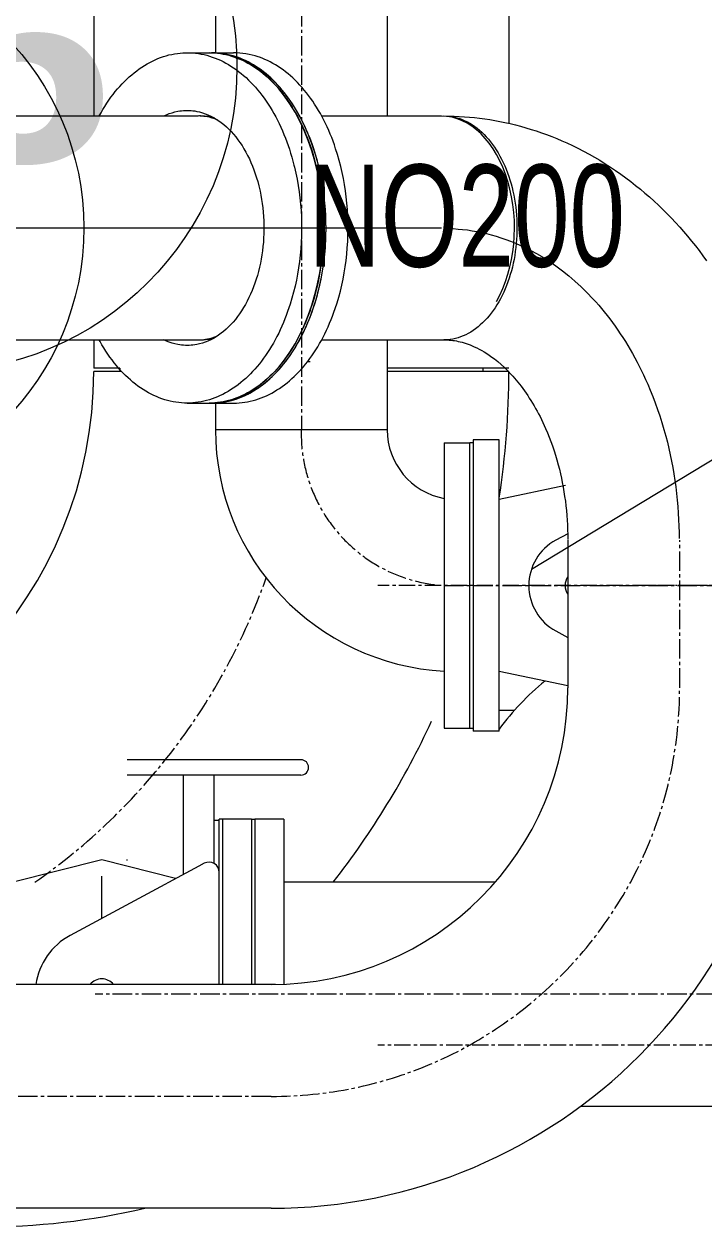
# Model space of a CAD drawing. Header units: millimetres. Extents: x 47631 to 558803, y 29659 to 315570.
# Drawn here: x 490565 to 491231, y 301772 to 302949 of the extents above; entities that cross this region are included whole.
import ezdxf

# ---------------------------------------------------------------- set-up
doc = ezdxf.new("R2010")
doc.units = ezdxf.units.MM
for name, pattern in [('GP kota 13.83_20.63_22.63_PBS_arhitektura$0$CENTER', [50.8, 31.75, -6.35, 6.35, -6.35]), ('GP kota 13.83_20.63_22.63_PBS_strojarstvo_rashladni_sustav$0$CENTER', [2, 1.25, -0.25, 0.25, -0.25]), ('GP kota 13.83_20.63_22.63_PBS_strojarstvo_rashladni_sustav$0$CENTER2', [28.575, 19.05, -3.175, 3.175, -3.175])]:
    doc.linetypes.add(name, pattern=pattern)
doc.styles.add('GP kota 13.83_20.63_22.63_PBS_arhitektura$0$NASLOV', font='arialbd.ttf', dxfattribs={"width": 1.2})
doc.styles.add('GP kota 13.83_20.63_22.63_PBS_strojarstvo_rashladni_sustav$0$SIMPLEXCE', font='arial.ttf', dxfattribs={"width": 0.9, "height": 100})

msp = doc.modelspace()

# ---------------------------------------------------------------- linework, layer by layer
at = {"color": 4, "linetype": 'GP kota 13.83_20.63_22.63_PBS_strojarstvo_rashladni_sustav$0$CENTER2', "lineweight": 9}
for p, q in [((490836.8, 304080.2), (490836.8, 302551.9)), ((490977.9, 302749), (490980.8, 302748.9)), ((490980.8, 302748.9), (490985.6, 302748.8)), ((490985.6, 302748.8), (490990.4, 302748.4)), ((490990.4, 302748.4), (490994.7, 302748)), ((490994.7, 302748), (490999.4, 302747.5)), ((490999.4, 302747.5), (491004, 302746.8)), ((491004, 302746.8), (491008.5, 302746)), ((491008.5, 302746), (491013.2, 302745.1)), ((491013.2, 302745.1), (491018, 302744)), ((491018, 302744), (491022.8, 302742.8)), ((491022.8, 302742.8), (491027.5, 302741.4)), ((491027.5, 302741.4), (491032.2, 302739.9)), ((491032.2, 302739.9), (491037.1, 302738.2)), ((491037.1, 302738.2), (491041.7, 302736.5)), ((491041.7, 302736.5), (491046.5, 302734.6)), ((491046.5, 302734.6), (491051.4, 302732.4)), ((491051.4, 302732.4), (491056.5, 302730)), ((491056.5, 302730), (491061.5, 302727.4)), ((491061.5, 302727.4), (491067, 302724.5)), ((491067, 302724.5), (491072.3, 302721.4)), ((491072.3, 302721.4), (491077.3, 302718.2)), ((491077.3, 302718.2), (491082.4, 302714.9)), ((491082.4, 302714.9), (491087.3, 302711.4)), ((491087.3, 302711.4), (491092.4, 302707.6)), ((491092.4, 302707.6), (491098.6, 302702.6)), ((491098.6, 302702.6), (491104.7, 302697.4)), ((491104.7, 302697.4), (491110.7, 302691.9)), ((491110.7, 302691.9), (491116.6, 302686.1)), ((491116.6, 302686.1), (491121.9, 302680.5)), ((491121.9, 302680.5), (491125.1, 302677.1)), ((491125.1, 302677.1), (491128, 302673.8)), ((491128, 302673.8), (491130.7, 302670.6)), ((491130.7, 302670.6), (491133.4, 302667.4)), ((491133.4, 302667.4), (491136.1, 302663.9)), ((491136.1, 302663.9), (491138.7, 302660.6)), ((491138.7, 302660.6), (491141.4, 302657)), ((491141.4, 302657), (491144.1, 302653.3)), ((491144.1, 302653.3), (491146.7, 302649.6)), ((491146.7, 302649.6), (491149.1, 302645.9)), ((491149.1, 302645.9), (491151.6, 302642.2)), ((491151.6, 302642.2), (491154, 302638.4)), ((491154, 302638.4), (491156.5, 302634.3)), ((491156.5, 302634.3), (491158.8, 302630.4)), ((491158.8, 302630.4), (491161.1, 302626.5)), ((491161.1, 302626.5), (491163.4, 302622.3)), ((491163.4, 302622.3), (491165.6, 302618.2)), ((491165.6, 302618.2), (491167.7, 302614.1)), ((491167.7, 302614.1), (491169.8, 302609.8)), ((491169.8, 302609.8), (491171.8, 302605.6)), ((491171.8, 302605.6), (491173.9, 302601.3)), ((491173.9, 302601.3), (491175.9, 302596.7)), ((491175.9, 302596.7), (491178.4, 302590.7)), ((491178.4, 302590.7), (491180.9, 302584.6)), ((491180.9, 302584.6), (491183.3, 302578.2)), ((491183.3, 302578.2), (491185.6, 302571.9)), ((491185.6, 302571.9), (491187.8, 302565.5)), ((491187.8, 302565.5), (491189.8, 302559)), ((491189.8, 302559), (491191.8, 302552.3)), ((491191.8, 302552.3), (491193.6, 302545.8)), ((491193.6, 302545.8), (491195.2, 302539.7)), ((491195.2, 302539.7), (491196.6, 302533.6)), ((491196.6, 302533.6), (491198, 302527.4)), ((491198, 302527.4), (491199.3, 302521.1)), ((491199.3, 302521.1), (491200.4, 302515)), ((491200.4, 302515), (491201.5, 302508.7)), ((491201.5, 302508.7), (491202.5, 302502.3)), ((491202.5, 302502.3), (491203.4, 302496.1)), ((491203.4, 302496.1), (491204.2, 302489.6)), ((491204.2, 302489.6), (491204.8, 302483.2)), ((491204.8, 302483.2), (491205.4, 302476.8)), ((491205.4, 302476.8), (491205.8, 302470.5)), ((491205.8, 302470.5), (491206.2, 302464)), ((491206.2, 302464), (491206.5, 302457.7)), ((491206.5, 302457.7), (491206.6, 302451.3)), ((491206.6, 302451.3), (491206.7, 302445.6)), ((491207.2, 302299.5), (491207.2, 302443.9)), ((490976.5, 302399.5), (491279.8, 302399.5)), ((491499.8, 301999.5), (490635, 301999.5)), ((490807.2, 301899.5), (476497.1, 301899.5))]:
    msp.add_line(p, q, dxfattribs=at)
at = {"color": 8, "linetype": 'Continuous', "lineweight": 9}
for p, q in [((490752.6, 303329.4), (490752.6, 302920.7)), ((490920.9, 303329.6), (490920.9, 302860)), ((490633.6, 303131.9), (490633.6, 302859.1)), ((491040, 303131.9), (491040, 302851.9)), ((490693.6, 302914.1), (490696.3, 302915.2)), ((490696.3, 302915.2), (490699, 302916.3)), ((490699, 302916.3), (490701.7, 302917.2)), ((490701.7, 302917.2), (490704.4, 302918)), ((490704.4, 302918), (490707.1, 302918.8)), ((490707.1, 302918.8), (490709.9, 302919.4)), ((490709.9, 302919.4), (490712.6, 302919.9)), ((490712.6, 302919.9), (490715.4, 302920.3)), ((490715.4, 302920.3), (490718.1, 302920.7)), ((490718.1, 302920.7), (490720.9, 302920.9)), ((490720.9, 302920.9), (490723.7, 302921)), ((490723.7, 302921), (490725, 302921)), ((490725, 302921), (490727.8, 302920.9)), ((490725, 302921), (490746.6, 302921)), ((490727.8, 302920.9), (490730.6, 302920.8)), ((490730.6, 302920.8), (490733.3, 302920.5)), ((490733.3, 302920.5), (490736, 302920.2)), ((490736, 302920.2), (490738.8, 302919.7)), ((490738.8, 302919.7), (490741.5, 302919.1)), ((490741.5, 302919.1), (490744.2, 302918.5)), ((490744.2, 302918.5), (490746.9, 302917.7)), ((490746.6, 302921), (490749.3, 302920.9)), ((490746.6, 302921), (490749, 302921)), ((490746.9, 302917.7), (490749.6, 302916.8)), ((490752, 302920.9), (490749, 302921)), ((490749, 302921), (490770.5, 302921)), ((490749.3, 302920.9), (490752.1, 302920.8)), ((490749.6, 302916.8), (490752.3, 302915.8)), ((490755, 302920.7), (490752, 302920.9)), ((490752.1, 302920.8), (490754.8, 302920.5)), ((490752.3, 302915.8), (490754.9, 302914.8)), ((490754.8, 302920.5), (490757.6, 302920.2)), ((490758.1, 302920.4), (490755, 302920.7)), ((490757.6, 302920.2), (490760.3, 302919.7)), ((490761.1, 302920), (490758.1, 302920.4)), ((490760.3, 302919.7), (490763, 302919.1)), ((490764.1, 302919.4), (490761.1, 302920)), ((490763, 302919.1), (490765.8, 302918.5)), ((490767.1, 302918.7), (490764.1, 302919.4)), ((490765.8, 302918.5), (490768.5, 302917.7)), ((490770, 302917.9), (490767.1, 302918.7)), ((490768.5, 302917.7), (490771.2, 302916.8)), ((490773, 302917), (490770, 302917.9)), ((490773.6, 302920.9), (490770.5, 302921)), ((490771.2, 302916.8), (490773.8, 302915.8)), ((490774.3, 302916.5), (490773, 302917)), ((490776.6, 302920.7), (490773.6, 302920.9)), ((490773.8, 302915.8), (490776.5, 302914.8)), ((490777, 302915.6), (490774.3, 302916.5)), ((490779.6, 302920.4), (490776.6, 302920.7)), ((490779.6, 302914.5), (490777, 302915.6)), ((490782.6, 302920), (490779.6, 302920.4)), ((490785.6, 302919.4), (490782.6, 302920)), ((490788.6, 302918.7), (490785.6, 302919.4)), ((490791.6, 302917.9), (490788.6, 302918.7)), ((490794.5, 302917), (490791.6, 302917.9)), ((490795.9, 302916.5), (490794.5, 302917)), ((490798.5, 302915.6), (490795.9, 302916.5)), ((490801.1, 302914.5), (490798.5, 302915.6)), ((490675.6, 302903.4), (490678.1, 302905.2)), ((490678.1, 302905.2), (490680.6, 302906.9)), ((490680.6, 302906.9), (490683.2, 302908.6)), ((490683.2, 302908.6), (490685.8, 302910.1)), ((490685.8, 302910.1), (490688.4, 302911.5)), ((490688.4, 302911.5), (490691, 302912.9)), ((490691, 302912.9), (490693.6, 302914.1)), ((490754.9, 302914.8), (490757.6, 302913.6)), ((490757.6, 302913.6), (490760.2, 302912.3)), ((490760.2, 302912.3), (490762.8, 302910.9)), ((490762.8, 302910.9), (490765.4, 302909.5)), ((490765.4, 302909.5), (490767.9, 302907.9)), ((490767.9, 302907.9), (490770.5, 302906.3)), ((490770.5, 302906.3), (490773, 302904.5)), ((490773, 302904.5), (490775.4, 302902.6)), ((490776.5, 302914.8), (490779.1, 302913.6)), ((490779.1, 302913.6), (490781.7, 302912.3)), ((490782.2, 302913.3), (490779.6, 302914.5)), ((490781.7, 302912.3), (490784.3, 302910.9)), ((490784.8, 302912), (490782.2, 302913.3)), ((490784.3, 302910.9), (490786.9, 302909.5)), ((490787.3, 302910.6), (490784.8, 302912)), ((490786.9, 302909.5), (490789.5, 302907.9)), ((490789.9, 302909.1), (490787.3, 302910.6)), ((490789.5, 302907.9), (490792, 302906.3)), ((490792.4, 302907.6), (490789.9, 302909.1)), ((490792, 302906.3), (490794.5, 302904.5)), ((490794.9, 302905.9), (490792.4, 302907.6)), ((490794.5, 302904.5), (490797, 302902.6)), ((490797.4, 302904.2), (490794.9, 302905.9)), ((490799.8, 302902.3), (490797.4, 302904.2)), ((490803.7, 302913.3), (490801.1, 302914.5)), ((490806.3, 302912), (490803.7, 302913.3)), ((490808.9, 302910.6), (490806.3, 302912)), ((490811.4, 302909.1), (490808.9, 302910.6)), ((490814, 302907.6), (490811.4, 302909.1)), ((490816.4, 302905.9), (490814, 302907.6)), ((490818.9, 302904.2), (490816.4, 302905.9)), ((490821.3, 302902.3), (490818.9, 302904.2)), ((490661.3, 302890.5), (490663.6, 302892.9)), ((490663.6, 302892.9), (490665.9, 302895.1)), ((490665.9, 302895.1), (490668.3, 302897.3)), ((490668.3, 302897.3), (490670.7, 302899.4)), ((490670.7, 302899.4), (490673.1, 302901.4)), ((490673.1, 302901.4), (490675.6, 302903.4)), ((490775.4, 302902.6), (490777.9, 302900.7)), ((490777.9, 302900.7), (490780.3, 302898.7)), ((490780.3, 302898.7), (490782.7, 302896.6)), ((490782.7, 302896.6), (490785, 302894.3)), ((490785, 302894.3), (490787.3, 302892)), ((490787.3, 302892), (490789.6, 302889.7)), ((490797, 302902.6), (490799.4, 302900.7)), ((490799.4, 302900.7), (490801.8, 302898.7)), ((490802.2, 302900.4), (490799.8, 302902.3)), ((490801.8, 302898.7), (490804.2, 302896.6)), ((490804.6, 302898.4), (490802.2, 302900.4)), ((490804.2, 302896.6), (490806.6, 302894.3)), ((490806.9, 302896.3), (490804.6, 302898.4)), ((490806.6, 302894.3), (490808.8, 302892)), ((490809.2, 302894.1), (490806.9, 302896.3)), ((490808.8, 302892), (490811.1, 302889.7)), ((490811.5, 302891.8), (490809.2, 302894.1)), ((490813.7, 302889.4), (490811.5, 302891.8)), ((490823.8, 302900.4), (490821.3, 302902.3)), ((490826.1, 302898.4), (490823.8, 302900.4)), ((490828.5, 302896.3), (490826.1, 302898.4)), ((490830.8, 302894.1), (490828.5, 302896.3)), ((490833.1, 302891.8), (490830.8, 302894.1)), ((490835.3, 302889.4), (490833.1, 302891.8)), ((490650.4, 302877.4), (490652.5, 302880.1)), ((490652.5, 302880.1), (490654.6, 302882.9)), ((490654.6, 302882.9), (490656.8, 302885.5)), ((490656.8, 302885.5), (490659, 302888)), ((490659, 302888), (490661.3, 302890.5)), ((490789.6, 302889.7), (490791.8, 302887.2)), ((490791.8, 302887.2), (490794, 302884.6)), ((490794, 302884.6), (490796.1, 302882)), ((490796.1, 302882), (490798.2, 302879.3)), ((490811.1, 302889.7), (490813.4, 302887.2)), ((490813.4, 302887.2), (490815.5, 302884.6)), ((490816, 302887), (490813.7, 302889.4)), ((490815.5, 302884.6), (490817.7, 302882)), ((490818.1, 302884.4), (490816, 302887)), ((490817.7, 302882), (490819.8, 302879.3)), ((490820.2, 302881.8), (490818.1, 302884.4)), ((490822.3, 302879.1), (490820.2, 302881.8)), ((490837.5, 302887), (490835.3, 302889.4)), ((490839.6, 302884.4), (490837.5, 302887)), ((490841.8, 302881.8), (490839.6, 302884.4)), ((490843.8, 302879.1), (490841.8, 302881.8)), ((490642.5, 302865.5), (490644.4, 302868.5)), ((490644.4, 302868.5), (490646.4, 302871.6)), ((490646.4, 302871.6), (490648.4, 302874.5)), ((490648.4, 302874.5), (490650.4, 302877.4)), ((490798.2, 302879.3), (490800.3, 302876.5)), ((490800.3, 302876.5), (490802.3, 302873.6)), ((490802.3, 302873.6), (490804.3, 302870.7)), ((490804.3, 302870.7), (490806.2, 302867.7)), ((490819.8, 302879.3), (490821.8, 302876.5)), ((490821.8, 302876.5), (490823.9, 302873.6)), ((490824.3, 302876.4), (490822.3, 302879.1)), ((490823.9, 302873.6), (490825.8, 302870.7)), ((490826.3, 302873.5), (490824.3, 302876.4)), ((490825.8, 302870.7), (490827.7, 302867.7)), ((490828.3, 302870.6), (490826.3, 302873.5)), ((490830.2, 302867.6), (490828.3, 302870.6)), ((490845.9, 302876.4), (490843.8, 302879.1)), ((490847.9, 302873.5), (490845.9, 302876.4)), ((490849.8, 302870.6), (490847.9, 302873.5)), ((490851.7, 302867.6), (490849.8, 302870.6)), ((490497.3, 302859.1), (490735.8, 302859.1)), ((490638.9, 302859.1), (490640.7, 302862.3)), ((490640.7, 302862.3), (490642.5, 302865.5)), ((490702.1, 302859.1), (490704.8, 302860.3)), ((490704.8, 302860.3), (490707.5, 302861.4)), ((490707.5, 302861.4), (490710.3, 302862.3)), ((490710.3, 302862.3), (490713, 302863.1)), ((490713, 302863.1), (490715.8, 302863.7)), ((490715.8, 302863.7), (490717.7, 302864)), ((490717.7, 302864), (490719.5, 302864.2)), ((490719.5, 302864.2), (490721.4, 302864.4)), ((490721.4, 302864.4), (490723.3, 302864.5)), ((490723.3, 302864.5), (490725.1, 302864.5)), ((490725.1, 302864.5), (490727, 302864.5)), ((490727, 302864.5), (490728.9, 302864.4)), ((490728.9, 302864.4), (490730.7, 302864.2)), ((490730.7, 302864.2), (490732.6, 302864)), ((490732.6, 302864), (490734.5, 302863.6)), ((490734.5, 302863.6), (490737.2, 302863)), ((490737.6, 302859), (490735.8, 302859.1)), ((490738, 302859.1), (490737, 302859.1)), ((490737.2, 302863), (490740, 302862.2)), ((490739.5, 302858.9), (490737.6, 302859)), ((490739.9, 302859), (490738, 302859.1)), ((490741.3, 302858.7), (490739.5, 302858.9)), ((490741.9, 302858.9), (490739.9, 302859)), ((490740, 302862.2), (490742.7, 302861.3)), ((490743.1, 302858.5), (490741.3, 302858.7)), ((490743.8, 302858.7), (490741.9, 302858.9)), ((490742.7, 302861.3), (490745.4, 302860.2)), ((490744.9, 302858.2), (490743.1, 302858.5)), ((490745.8, 302858.5), (490743.8, 302858.7)), ((490746.8, 302857.8), (490744.9, 302858.2)), ((490745.4, 302860.2), (490748.1, 302859)), ((490747.7, 302858.1), (490745.8, 302858.5)), ((490749.4, 302857.1), (490746.8, 302857.8)), ((490749.6, 302857.7), (490747.7, 302858.1)), ((490748.1, 302859), (490750.8, 302857.6)), ((490752.1, 302856.2), (490749.4, 302857.1)), ((490751.5, 302857.2), (490749.6, 302857.7)), ((490750.8, 302857.6), (490753.4, 302856.1)), ((490806.2, 302867.7), (490808.1, 302864.6)), ((490808.1, 302864.6), (490809.9, 302861.4)), ((490809.9, 302861.4), (490811.7, 302858.2)), ((490811.7, 302858.2), (490813.4, 302854.9)), ((490827.7, 302867.7), (490829.6, 302864.6)), ((490829.6, 302864.6), (490831.4, 302861.4)), ((490832, 302864.6), (490830.2, 302867.6)), ((490831.4, 302861.4), (490833.2, 302858.2)), ((490833.8, 302861.5), (490832, 302864.6)), ((490833.2, 302858.2), (490834.9, 302854.9)), ((490835.6, 302858.3), (490833.8, 302861.5)), ((490837.3, 302855), (490835.6, 302858.3)), ((490853.5, 302864.6), (490851.7, 302867.6)), ((490855.4, 302861.5), (490853.5, 302864.6)), ((490857.1, 302858.3), (490855.4, 302861.5)), ((490856.7, 302859.1), (490974, 302859.1)), ((490858.8, 302855), (490857.1, 302858.3)), ((490976.4, 302859.1), (490979, 302859)), ((490976.4, 302859.1), (490981.4, 302859)), ((490979, 302859), (490981.6, 302858.8)), ((490981.4, 302859), (490986.4, 302858.9)), ((490981.6, 302858.8), (490984.2, 302858.4)), ((490984.2, 302858.4), (490986.8, 302857.9)), ((490986.4, 302858.9), (490991.4, 302858.7)), ((490986.8, 302857.9), (490989.3, 302857.3)), ((490989.3, 302857.3), (490991.9, 302856.5)), ((490991.4, 302858.7), (490996.4, 302858.4)), ((490991.9, 302856.5), (490994.4, 302855.5)), ((490996.4, 302858.4), (491001.4, 302858)), ((491001.4, 302858), (491006.4, 302857.5)), ((491006.4, 302857.5), (491011.3, 302856.9)), ((491011.3, 302856.9), (491016.3, 302856.3)), ((490754.8, 302855.2), (490752.1, 302856.2)), ((490753.4, 302856.1), (490755.9, 302854.4)), ((490755.9, 302854.4), (490758.4, 302852.6)), ((490758.4, 302852.6), (490760.9, 302850.6)), ((490760.9, 302850.6), (490763.4, 302848.5)), ((490763.4, 302848.5), (490765.7, 302846.2)), ((490765.7, 302846.2), (490768, 302843.9)), ((490813.4, 302854.9), (490815, 302851.6)), ((490815, 302851.6), (490816.7, 302848.1)), ((490816.7, 302848.1), (490818.2, 302844.7)), ((490818.2, 302844.7), (490819.7, 302841.1)), ((490834.9, 302854.9), (490836.6, 302851.6)), ((490836.6, 302851.6), (490838.2, 302848.1)), ((490838.9, 302851.7), (490837.3, 302855)), ((490838.2, 302848.1), (490839.8, 302844.7)), ((490840.5, 302848.4), (490838.9, 302851.7)), ((490839.8, 302844.7), (490841.2, 302841.1)), ((490842, 302844.9), (490840.5, 302848.4)), ((490843.5, 302841.4), (490842, 302844.9)), ((490860.4, 302851.7), (490858.8, 302855)), ((490862, 302848.4), (490860.4, 302851.7)), ((490863.6, 302844.9), (490862, 302848.4)), ((490865.1, 302841.4), (490863.6, 302844.9)), ((490994.4, 302855.5), (490996.9, 302854.5)), ((490996.9, 302854.5), (490999.4, 302853.3)), ((490999.4, 302853.3), (491001.9, 302851.9)), ((491001.9, 302851.9), (491004.3, 302850.4)), ((491004.3, 302850.4), (491006.7, 302848.8)), ((491006.7, 302848.8), (491009, 302847)), ((491009, 302847), (491011.3, 302845.2)), ((491011.3, 302845.2), (491013.5, 302843.2)), ((491016.3, 302856.3), (491021.3, 302855.5)), ((491021.3, 302855.5), (491026.2, 302854.7)), ((491026.2, 302854.7), (491031.1, 302853.8)), ((491031.1, 302853.8), (491036, 302852.8)), ((491036, 302852.8), (491041.2, 302851.6)), ((491041.2, 302851.6), (491046.4, 302850.4)), ((491046.4, 302850.4), (491051.5, 302849)), ((491051.5, 302849), (491056.7, 302847.6)), ((491056.7, 302847.6), (491061.8, 302846)), ((491061.8, 302846), (491066.8, 302844.4)), ((490768, 302843.9), (490770.3, 302841.3)), ((490770.3, 302841.3), (490772.5, 302838.7)), ((490772.5, 302838.7), (490774.6, 302835.9)), ((490774.6, 302835.9), (490776.7, 302833.1)), ((490776.7, 302833.1), (490778.7, 302830.1)), ((490819.7, 302841.1), (490821.2, 302837.5)), ((490821.2, 302837.5), (490822.5, 302833.9)), ((490822.5, 302833.9), (490823.9, 302830.2)), ((490841.2, 302841.1), (490842.7, 302837.5)), ((490842.7, 302837.5), (490844.1, 302833.9)), ((490845, 302837.9), (490843.5, 302841.4)), ((490844.1, 302833.9), (490845.4, 302830.2)), ((490846.3, 302834.3), (490845, 302837.9)), ((490847.6, 302830.7), (490846.3, 302834.3)), ((490866.5, 302837.9), (490865.1, 302841.4)), ((490867.9, 302834.3), (490866.5, 302837.9)), ((490869.2, 302830.7), (490867.9, 302834.3)), ((491013.5, 302843.2), (491015.7, 302841)), ((491015.7, 302841), (491017.9, 302838.8)), ((491017.9, 302838.8), (491020, 302836.4)), ((491020, 302836.4), (491022, 302833.9)), ((491022, 302833.9), (491024, 302831.3)), ((491066.8, 302844.4), (491071.9, 302842.7)), ((491071.9, 302842.7), (491076.9, 302840.9)), ((491076.9, 302840.9), (491081.9, 302839)), ((491081.9, 302839), (491086.8, 302837)), ((491086.8, 302837), (491091.7, 302834.9)), ((491091.7, 302834.9), (491096.6, 302832.8)), ((490778.7, 302830.1), (490780.6, 302827)), ((490780.6, 302827), (490782.4, 302823.8)), ((490782.4, 302823.8), (490784.2, 302820.5)), ((490823.9, 302830.2), (490825.1, 302826.5)), ((490825.1, 302826.5), (490826.3, 302822.7)), ((490826.3, 302822.7), (490827.5, 302818.9)), ((490845.4, 302830.2), (490846.7, 302826.5)), ((490846.7, 302826.5), (490847.9, 302822.7)), ((490848.9, 302827), (490847.6, 302830.7)), ((490847.9, 302822.7), (490849, 302818.9)), ((490850.7, 302821.4), (490848.9, 302827)), ((490852.3, 302815.6), (490850.7, 302821.4)), ((490870.4, 302827), (490869.2, 302830.7)), ((490872.2, 302821.4), (490870.4, 302827)), ((490873.9, 302815.6), (490872.2, 302821.4)), ((491024, 302831.3), (491025.9, 302828.6)), ((491025.9, 302828.6), (491027.7, 302825.8)), ((491027.7, 302825.8), (491029.5, 302822.9)), ((491029.5, 302822.9), (491031.2, 302819.9)), ((491096.6, 302832.8), (491102.2, 302830.2)), ((491102.2, 302830.2), (491107.6, 302827.5)), ((491107.6, 302827.5), (491113.1, 302824.7)), ((491113.1, 302824.7), (491118.5, 302821.8)), ((491118.5, 302821.8), (491123.8, 302818.8)), ((490784.2, 302820.5), (490785.9, 302817)), ((490785.9, 302817), (490787.5, 302813.5)), ((490787.5, 302813.5), (490789, 302809.9)), ((490789, 302809.9), (490790.4, 302806.3)), ((490827.5, 302818.9), (490828.5, 302815)), ((490828.5, 302815), (490829.6, 302811.1)), ((490829.6, 302811.1), (490830.1, 302809.1)), ((490849, 302818.9), (490850.1, 302815)), ((490850.1, 302815), (490851.1, 302811.1)), ((490851.1, 302811.1), (490851.6, 302809.1)), ((490853.8, 302809.8), (490852.3, 302815.6)), ((490855.2, 302803.9), (490853.8, 302809.8)), ((490875.4, 302809.8), (490873.9, 302815.6)), ((490876.7, 302803.9), (490875.4, 302809.8)), ((491031.2, 302819.9), (491032.9, 302816.8)), ((491032.9, 302816.8), (491034.4, 302813.6)), ((491034.4, 302813.6), (491035.9, 302810.3)), ((491035.9, 302810.3), (491037.3, 302807)), ((491123.8, 302818.8), (491129.1, 302815.7)), ((491129.1, 302815.7), (491134.3, 302812.4)), ((491134.3, 302812.4), (491139.4, 302809.1)), ((490790.4, 302806.3), (490791.7, 302802.5)), ((490791.7, 302802.5), (490793, 302798.7)), ((490793, 302798.7), (490794.1, 302794.8)), ((490830.1, 302809.1), (490831.4, 302803.2)), ((490831.4, 302803.2), (490832.6, 302797.2)), ((490851.6, 302809.1), (490853, 302803.2)), ((490853, 302803.2), (490854.2, 302797.2)), ((490856.4, 302798), (490855.2, 302803.9)), ((490857.5, 302792), (490856.4, 302798)), ((490878, 302798), (490876.7, 302803.9)), ((490879, 302792), (490878, 302798)), ((491037.3, 302807), (491038.6, 302803.5)), ((491038.6, 302803.5), (491039.9, 302800)), ((491039.9, 302800), (491041, 302796.5)), ((491139.4, 302809.1), (491144.5, 302805.7)), ((491144.5, 302805.7), (491149.6, 302802.2)), ((491149.6, 302802.2), (491154.5, 302798.6)), ((491154.5, 302798.6), (491159.4, 302794.9)), ((490794.1, 302794.8), (490795.2, 302790.8)), ((490795.2, 302790.8), (490795.5, 302789.5)), ((490795.5, 302789.5), (490796.4, 302785.5)), ((490832.6, 302797.2), (490833.7, 302791.1)), ((490833.7, 302791.1), (490834.6, 302785)), ((490854.2, 302797.2), (490855.2, 302791.1)), ((490855.2, 302791.1), (490856.1, 302785)), ((490858.4, 302785.9), (490857.5, 302792)), ((490859.2, 302779.8), (490858.4, 302785.9)), ((490880, 302785.9), (490879, 302792)), ((490880.8, 302779.8), (490880, 302785.9)), ((491041, 302796.5), (491042.1, 302792.8)), ((491042.1, 302792.8), (491043.1, 302789.1)), ((491043.1, 302789.1), (491044, 302785.4)), ((491159.4, 302794.9), (491164.1, 302791.2)), ((491164.1, 302791.2), (491168.7, 302787.5)), ((491168.7, 302787.5), (491173.2, 302783.7)), ((490796.4, 302785.5), (490797.2, 302781.5)), ((490797.2, 302781.5), (490797.9, 302777.4)), ((490797.9, 302777.4), (490798.5, 302773.3)), ((490834.6, 302785), (490835.4, 302778.9)), ((490835.4, 302778.9), (490836, 302772.7)), ((490856.1, 302785), (490856.9, 302778.9)), ((490856.9, 302778.9), (490857.5, 302772.7)), ((490859.9, 302773.6), (490859.2, 302779.8)), ((490881.4, 302773.6), (490880.8, 302779.8)), ((491044, 302785.4), (491044.8, 302781.6)), ((491044.8, 302781.6), (491045.5, 302777.8)), ((491045.5, 302777.8), (491046.1, 302773.9)), ((491173.2, 302783.7), (491177.7, 302779.8)), ((491177.7, 302779.8), (491182.1, 302775.8)), ((491182.1, 302775.8), (491186.4, 302771.8)), ((490798.5, 302773.3), (490799.1, 302769.2)), ((490799.1, 302769.2), (490799.5, 302765)), ((490799.5, 302765), (490799.8, 302760.8)), ((490836, 302772.7), (490836.5, 302766.5)), ((490836.5, 302766.5), (490836.8, 302760.2)), ((490857.5, 302772.7), (490858, 302766.5)), ((490858, 302766.5), (490858.4, 302760.2)), ((490860.4, 302767.4), (490859.9, 302773.6)), ((490860.7, 302761.2), (490860.4, 302767.4)), ((490881.9, 302767.4), (490881.4, 302773.6)), ((490882.3, 302761.2), (490881.9, 302767.4)), ((491046.1, 302773.9), (491046.7, 302770)), ((491046.7, 302770), (491047.1, 302766.1)), ((491047.1, 302766.1), (491047.5, 302762.1)), ((491186.4, 302771.8), (491190.7, 302767.6)), ((491190.7, 302767.6), (491194.9, 302763.4)), ((491194.9, 302763.4), (491199.1, 302759.1)), ((490799.8, 302760.8), (490800, 302756.6)), ((490800, 302756.6), (490800.1, 302752.4)), ((490800.1, 302752.4), (490800.2, 302748.1)), ((490836.8, 302760.2), (490837, 302753.9)), ((490837, 302753.9), (490837, 302747.7)), ((490858.4, 302760.2), (490858.5, 302753.9)), ((490858.5, 302753.9), (490858.6, 302747.7)), ((490860.9, 302754.9), (490860.7, 302761.2)), ((490861, 302748.7), (490860.9, 302754.9)), ((490882.5, 302754.9), (490882.3, 302761.2)), ((490882.5, 302748.7), (490882.5, 302754.9)), ((491047.5, 302762.1), (491047.7, 302758.2)), ((491047.7, 302758.2), (491047.9, 302754.2)), ((491047.9, 302754.2), (491047.9, 302750.2)), ((491199.1, 302759.1), (491203.2, 302754.8)), ((491203.2, 302754.8), (491207.2, 302750.4)), ((490262.8, 302749.5), (490974, 302749.5)), ((490799.9, 302739.7), (490799.6, 302735.5)), ((490800.1, 302743.9), (490799.9, 302739.7)), ((490800.2, 302748.1), (490800.1, 302743.9)), ((490836.9, 302741.4), (490836.6, 302735.2)), ((490837, 302747.7), (490836.9, 302741.4)), ((490858.4, 302741.4), (490858.2, 302735.2)), ((490858.6, 302747.7), (490858.4, 302741.4)), ((490860.6, 302736.2), (490860.9, 302742.5)), ((490860.9, 302742.5), (490861, 302748.7)), ((490882.2, 302736.2), (490882.4, 302742.5)), ((490882.4, 302742.5), (490882.5, 302748.7)), ((491047.8, 302742.2), (491047.6, 302738.3)), ((491047.9, 302746.2), (491047.8, 302742.2)), ((491047.9, 302750.2), (491047.9, 302746.2)), ((491207.2, 302750.4), (491211.1, 302745.9)), ((491211.1, 302745.9), (491215, 302741.3)), ((491215, 302741.3), (491218.8, 302736.7)), ((490798.7, 302727.2), (490798.2, 302723.1)), ((490799.2, 302731.4), (490798.7, 302727.2)), ((490799.6, 302735.5), (490799.2, 302731.4)), ((490836.2, 302728.9), (490835.7, 302722.7)), ((490836.6, 302735.2), (490836.2, 302728.9)), ((490857.8, 302728.9), (490857.2, 302722.7)), ((490858.2, 302735.2), (490857.8, 302728.9)), ((490859.7, 302723.8), (490860.3, 302730)), ((490860.3, 302730), (490860.6, 302736.2)), ((490881.2, 302723.8), (490881.8, 302730)), ((490881.8, 302730), (490882.2, 302736.2)), ((491046.8, 302730.4), (491046.3, 302726.5)), ((491047.2, 302734.3), (491046.8, 302730.4)), ((491047.6, 302738.3), (491047.2, 302734.3)), ((491218.8, 302736.7), (491222.6, 302732)), ((491222.6, 302732), (491226.3, 302727.3)), ((491226.3, 302727.3), (491230, 302722.3)), ((490797.5, 302719), (490796.7, 302714.9)), ((490798.2, 302723.1), (490797.5, 302719)), ((490834.9, 302716.5), (490834.1, 302710.4)), ((490835.7, 302722.7), (490834.9, 302716.5)), ((490856.5, 302716.5), (490855.6, 302710.4)), ((490857.2, 302722.7), (490856.5, 302716.5)), ((490858.2, 302711.6), (490859, 302717.7)), ((490859, 302717.7), (490859.7, 302723.8)), ((490879.7, 302711.6), (490880.6, 302717.7)), ((490880.6, 302717.7), (490881.2, 302723.8)), ((491045.1, 302718.7), (491044.3, 302714.9)), ((491045.7, 302722.6), (491045.1, 302718.7)), ((491046.3, 302726.5), (491045.7, 302722.6)), ((491230, 302722.3), (491233.6, 302717.3)), ((490794.8, 302707), (490793.8, 302703.1)), ((490795.8, 302711), (490794.8, 302707)), ((490796.7, 302714.9), (490795.8, 302711)), ((490833.1, 302704.3), (490831.9, 302698.3)), ((490834.1, 302710.4), (490833.1, 302704.3)), ((490854.6, 302704.3), (490853.5, 302698.3)), ((490855.6, 302710.4), (490854.6, 302704.3)), ((490856.1, 302699.5), (490857.2, 302705.5)), ((490857.2, 302705.5), (490858.2, 302711.6)), ((490877.6, 302699.5), (490878.8, 302705.5)), ((490878.8, 302705.5), (490879.7, 302711.6)), ((491041.4, 302703.8), (491040.3, 302700.2)), ((491042.5, 302707.5), (491041.4, 302703.8)), ((491043.4, 302711.2), (491042.5, 302707.5)), ((491044.3, 302714.9), (491043.4, 302711.2)), ((490790, 302691.8), (490788.6, 302688.2)), ((490791.4, 302695.5), (490790, 302691.8)), ((490792.6, 302699.3), (490791.4, 302695.5)), ((490793.8, 302703.1), (490792.6, 302699.3)), ((490830.6, 302692.4), (490829.2, 302686.5)), ((490831.9, 302698.3), (490830.6, 302692.4)), ((490852.2, 302692.4), (490850.7, 302686.5)), ((490853.5, 302698.3), (490852.2, 302692.4)), ((490853.4, 302687.7), (490854.8, 302693.6)), ((490854.8, 302693.6), (490856.1, 302699.5)), ((490875, 302687.7), (490876.4, 302693.6)), ((490876.4, 302693.6), (490877.6, 302699.5)), ((491037.8, 302693.2), (491036.4, 302689.9)), ((491039.1, 302696.7), (491037.8, 302693.2)), ((491040.3, 302700.2), (491039.1, 302696.7)), ((490785.5, 302681.3), (490783.8, 302677.9)), ((490787.1, 302684.7), (490785.5, 302681.3)), ((490788.6, 302688.2), (490787.1, 302684.7)), ((490827.6, 302680.7), (490825.9, 302675)), ((490829.2, 302686.5), (490827.6, 302680.7)), ((490849.2, 302680.7), (490847.4, 302675)), ((490850.7, 302686.5), (490849.2, 302680.7)), ((490850.2, 302676.2), (490851.9, 302681.9)), ((490851.9, 302681.9), (490853.4, 302687.7)), ((490871.8, 302676.2), (490873.4, 302681.9)), ((490873.4, 302681.9), (490875, 302687.7)), ((491031.8, 302680.2), (491030.1, 302677.2)), ((491033.4, 302683.3), (491031.8, 302680.2)), ((491034.9, 302686.6), (491033.4, 302683.3)), ((491036.4, 302689.9), (491034.9, 302686.6)), ((490778.3, 302668.5), (490776.4, 302665.5)), ((490780.2, 302671.5), (490778.3, 302668.5)), ((490782.1, 302674.7), (490780.2, 302671.5)), ((490783.8, 302677.9), (490782.1, 302674.7)), ((490824.7, 302671.3), (490823.4, 302667.6)), ((490825.9, 302675), (490824.7, 302671.3)), ((490846.2, 302671.3), (490845, 302667.6)), ((490847.4, 302675), (490846.2, 302671.3)), ((490847.1, 302667), (490848.4, 302670.6)), ((490848.4, 302670.6), (490850.2, 302676.2)), ((490868.7, 302667), (490870, 302670.6)), ((490870, 302670.6), (490871.8, 302676.2)), ((491024.6, 302668.6), (491022.7, 302666)), ((491026.5, 302671.4), (491024.6, 302668.6)), ((491028.3, 302674.2), (491026.5, 302671.4)), ((491030.1, 302677.2), (491028.3, 302674.2)), ((490770, 302657.4), (490767.8, 302654.9)), ((490772.2, 302660), (490770, 302657.4)), ((490774.3, 302662.7), (490772.2, 302660)), ((490776.4, 302665.5), (490774.3, 302662.7)), ((490819.2, 302656.8), (490817.7, 302653.3)), ((490820.7, 302660.4), (490819.2, 302656.8)), ((490822.1, 302663.9), (490820.7, 302660.4)), ((490823.4, 302667.6), (490822.1, 302663.9)), ((490840.8, 302656.8), (490839.3, 302653.3)), ((490842.2, 302660.4), (490840.8, 302656.8)), ((490841.4, 302652.8), (490842.9, 302656.2)), ((490843.6, 302663.9), (490842.2, 302660.4)), ((490842.9, 302656.2), (490844.4, 302659.8)), ((490845, 302667.6), (490843.6, 302663.9)), ((490844.4, 302659.8), (490845.8, 302663.3)), ((490845.8, 302663.3), (490847.1, 302667)), ((490863, 302652.8), (490864.5, 302656.2)), ((490864.5, 302656.2), (490865.9, 302659.8)), ((490865.9, 302659.8), (490867.3, 302663.3)), ((490867.3, 302663.3), (490868.7, 302667)), ((491014.3, 302656.6), (491012, 302654.6)), ((491016.5, 302658.8), (491014.3, 302656.6)), ((491018.6, 302661.1), (491016.5, 302658.8)), ((491020.7, 302663.5), (491018.6, 302661.1)), ((491022.7, 302666), (491020.7, 302663.5)), ((490755.8, 302644.6), (490753.3, 302642.9)), ((490758.3, 302646.4), (490755.8, 302644.6)), ((490760.7, 302648.3), (490758.3, 302646.4)), ((490763.1, 302650.4), (490760.7, 302648.3)), ((490765.5, 302652.6), (490763.1, 302650.4)), ((490767.8, 302654.9), (490765.5, 302652.6)), ((490814.6, 302646.5), (490812.9, 302643.2)), ((490816.2, 302649.9), (490814.6, 302646.5)), ((490817.7, 302653.3), (490816.2, 302649.9)), ((490836.1, 302646.5), (490834.4, 302643.2)), ((490837.7, 302649.9), (490836.1, 302646.5)), ((490836.6, 302642.7), (490838.3, 302646)), ((490839.3, 302653.3), (490837.7, 302649.9)), ((490838.3, 302646), (490839.9, 302649.4)), ((490839.9, 302649.4), (490841.4, 302652.8)), ((490858.1, 302642.7), (490859.8, 302646)), ((490859.8, 302646), (490861.4, 302649.4)), ((490861.4, 302649.4), (490863, 302652.8)), ((490997.8, 302645), (490995.3, 302643.9)), ((491000.2, 302646.3), (490997.8, 302645)), ((491002.7, 302647.6), (491000.2, 302646.3)), ((491005.1, 302649.2), (491002.7, 302647.6)), ((491007.4, 302650.8), (491005.1, 302649.2)), ((491009.8, 302652.6), (491007.4, 302650.8)), ((491012, 302654.6), (491009.8, 302652.6)), ((490497.3, 302640), (490735.8, 302640)), ((490633.6, 302640), (490633.6, 302612.3)), ((490639.8, 302638.4), (490638.9, 302640)), ((490641.6, 302635.2), (490639.8, 302638.4)), ((490643.5, 302632.1), (490641.6, 302635.2)), ((490704.8, 302638.8), (490702.1, 302640)), ((490707.5, 302637.7), (490704.8, 302638.8)), ((490710.3, 302636.8), (490707.5, 302637.7)), ((490713, 302636), (490710.3, 302636.8)), ((490715.8, 302635.4), (490713, 302636)), ((490717.7, 302635.1), (490715.8, 302635.4)), ((490719.5, 302634.8), (490717.7, 302635.1)), ((490721.4, 302634.7), (490719.5, 302634.8)), ((490723.3, 302634.6), (490721.4, 302634.7)), ((490725.1, 302634.5), (490723.3, 302634.6)), ((490727, 302634.6), (490725.1, 302634.5)), ((490728.9, 302634.7), (490727, 302634.6)), ((490730.7, 302634.9), (490728.9, 302634.7)), ((490732.6, 302635.1), (490730.7, 302634.9)), ((490734.5, 302635.4), (490732.6, 302635.1)), ((490737.2, 302636), (490734.5, 302635.4)), ((490735.8, 302640), (490737.6, 302640)), ((490737, 302640), (490739, 302640)), ((490740, 302636.8), (490737.2, 302636)), ((490737.6, 302640), (490739.5, 302640.1)), ((490739, 302640), (490740.9, 302640.1)), ((490739.5, 302640.1), (490741.3, 302640.3)), ((490742.7, 302637.7), (490740, 302636.8)), ((490740.9, 302640.1), (490742.9, 302640.2)), ((490741.3, 302640.3), (490743.1, 302640.6)), ((490745.4, 302638.8), (490742.7, 302637.7)), ((490742.9, 302640.2), (490744.8, 302640.5)), ((490743.1, 302640.6), (490744.9, 302640.9)), ((490744.8, 302640.5), (490746.7, 302640.8)), ((490744.9, 302640.9), (490746.8, 302641.3)), ((490748.1, 302640.1), (490745.4, 302638.8)), ((490746.7, 302640.8), (490748.7, 302641.2)), ((490746.8, 302641.3), (490749.4, 302642)), ((490750.7, 302641.4), (490748.1, 302640.1)), ((490748.7, 302641.2), (490750.6, 302641.6)), ((490749.4, 302642), (490752.1, 302642.9)), ((490750.6, 302641.6), (490751.5, 302641.9)), ((490753.3, 302642.9), (490750.7, 302641.4)), ((490752.1, 302642.9), (490754.8, 302643.9)), ((490807.6, 302633.7), (490805.7, 302630.6)), ((490809.4, 302636.8), (490807.6, 302633.7)), ((490811.2, 302640), (490809.4, 302636.8)), ((490812.9, 302643.2), (490811.2, 302640)), ((490829.1, 302633.7), (490827.3, 302630.6)), ((490831, 302636.8), (490829.1, 302633.7)), ((490829.4, 302630.2), (490831.3, 302633.3)), ((490832.7, 302640), (490831, 302636.8)), ((490831.3, 302633.3), (490833.1, 302636.3)), ((490834.4, 302643.2), (490832.7, 302640)), ((490833.1, 302636.3), (490834.9, 302639.5)), ((490834.9, 302639.5), (490836.6, 302642.7)), ((490851, 302630.2), (490852.8, 302633.3)), ((490852.8, 302633.3), (490854.6, 302636.3)), ((490854.6, 302636.3), (490856.4, 302639.5)), ((490856.4, 302639.5), (490858.1, 302642.7)), ((490856.7, 302640), (490976.4, 302640)), ((490920.9, 302639.1), (490920.9, 302551.9)), ((490977.3, 302640), (490976.4, 302640)), ((490976.4, 302640), (490978.1, 302640)), ((490979.9, 302640.1), (490977.3, 302640)), ((490978.1, 302640), (490979.8, 302639.9)), ((490979.8, 302639.9), (490981.6, 302639.8)), ((490982.5, 302640.4), (490979.9, 302640.1)), ((490981.6, 302639.8), (490983.3, 302639.6)), ((490985.1, 302640.8), (490982.5, 302640.4)), ((490983.3, 302639.6), (490985.1, 302639.4)), ((490987.6, 302641.4), (490985.1, 302640.8)), ((490985.1, 302639.4), (490986.8, 302639.2)), ((490986.8, 302639.2), (490988.6, 302638.9)), ((490990.2, 302642.1), (490987.6, 302641.4)), ((490988.6, 302638.9), (490990.3, 302638.5)), ((490992.7, 302642.9), (490990.2, 302642.1)), ((490990.3, 302638.5), (490992.3, 302638.1)), ((490992.3, 302638.1), (490994.2, 302637.6)), ((490995.3, 302643.9), (490992.7, 302642.9)), ((490994.2, 302637.6), (490996.1, 302637)), ((490996.1, 302637), (490998.1, 302636.4)), ((490998.1, 302636.4), (491000.1, 302635.7)), ((491000.1, 302635.7), (491002, 302635)), ((491002, 302635), (491004.1, 302634.1)), ((491004.1, 302634.1), (491006.1, 302633.2)), ((491006.1, 302633.2), (491008.5, 302632.1)), ((490645.4, 302629), (490643.5, 302632.1)), ((490647.4, 302626), (490645.4, 302629)), ((490649.4, 302623.1), (490647.4, 302626)), ((490651.5, 302620.3), (490649.4, 302623.1)), ((490799.8, 302621.9), (490797.8, 302619.2)), ((490801.8, 302624.7), (490799.8, 302621.9)), ((490803.8, 302627.6), (490801.8, 302624.7)), ((490805.7, 302630.6), (490803.8, 302627.6)), ((490821.4, 302621.9), (490819.3, 302619.2)), ((490823.4, 302624.7), (490821.4, 302621.9)), ((490821.5, 302618.9), (490823.5, 302621.6)), ((490825.3, 302627.6), (490823.4, 302624.7)), ((490823.5, 302621.6), (490825.5, 302624.4)), ((490827.3, 302630.6), (490825.3, 302627.6)), ((490825.5, 302624.4), (490827.5, 302627.3)), ((490827.5, 302627.3), (490829.4, 302630.2)), ((490843, 302618.9), (490845.1, 302621.6)), ((490845.1, 302621.6), (490847.1, 302624.4)), ((490847.1, 302624.4), (490849, 302627.3)), ((490849, 302627.3), (490851, 302630.2)), ((491008.5, 302632.1), (491010.9, 302630.9)), ((491010.9, 302630.9), (491013.4, 302629.6)), ((491013.4, 302629.6), (491015.8, 302628.2)), ((491015.8, 302628.2), (491018.3, 302626.6)), ((491018.3, 302626.6), (491020.7, 302624.9)), ((491020.7, 302624.9), (491023.3, 302623.1)), ((491023.3, 302623.1), (491025.8, 302621.3)), ((491025.8, 302621.3), (491029.1, 302618.7)), ((490659, 302612.3), (490633.6, 302612.3)), ((490660.8, 302609.1), (490633.6, 302609.1)), ((490653.6, 302617.6), (490651.5, 302620.3)), ((490655.7, 302614.9), (490653.6, 302617.6)), ((490657.9, 302612.3), (490655.7, 302614.9)), ((490660.2, 302609.8), (490657.9, 302612.3)), ((490659, 302612.3), (490659, 302609.1)), ((490662.4, 302607.4), (490660.2, 302609.8)), ((490791.4, 302611.4), (490789.1, 302608.9)), ((490793.5, 302613.9), (490791.4, 302611.4)), ((490795.7, 302616.5), (490793.5, 302613.9)), ((490797.8, 302619.2), (490795.7, 302616.5)), ((490812.9, 302611.4), (490810.7, 302608.9)), ((490815.1, 302613.9), (490812.9, 302611.4)), ((490812.9, 302608.7), (490815.1, 302611.1)), ((490817.2, 302616.5), (490815.1, 302613.9)), ((490815.1, 302611.1), (490817.3, 302613.6)), ((490819.3, 302619.2), (490817.2, 302616.5)), ((490817.3, 302613.6), (490819.4, 302616.2)), ((490819.4, 302616.2), (490821.5, 302618.9)), ((490834.4, 302608.7), (490836.6, 302611.1)), ((490836.6, 302611.1), (490838.8, 302613.6)), ((490838.8, 302613.6), (490840.9, 302616.2)), ((490840.9, 302616.2), (490843, 302618.9)), ((490845.3, 302618.5), (490842.7, 302618.5)), ((491040, 302612.3), (490920.9, 302612.3)), ((491040, 302609.1), (490920.9, 302609.1)), ((491014.6, 302612.3), (491014.6, 302609.1)), ((491029.1, 302618.7), (491032.4, 302615.8)), ((491032.4, 302615.8), (491035.7, 302612.8)), ((491035.7, 302612.8), (491039, 302609.6)), ((491039, 302609.6), (491042.2, 302606.1)), ((490664.7, 302605.1), (490662.4, 302607.4)), ((490667.1, 302602.8), (490664.7, 302605.1)), ((490669.5, 302600.7), (490667.1, 302602.8)), ((490671.9, 302598.6), (490669.5, 302600.7)), ((490674.4, 302596.7), (490671.9, 302598.6)), ((490777.5, 302598.1), (490775.1, 302596.1)), ((490779.9, 302600.1), (490777.5, 302598.1)), ((490782.3, 302602.2), (490779.9, 302600.1)), ((490784.6, 302604.3), (490782.3, 302602.2)), ((490786.9, 302606.6), (490784.6, 302604.3)), ((490789.1, 302608.9), (490786.9, 302606.6)), ((490799, 302598.1), (490796.6, 302596.1)), ((490798.8, 302596), (490801.3, 302597.9)), ((490801.4, 302600.1), (490799, 302598.1)), ((490801.3, 302597.9), (490803.6, 302599.9)), ((490803.8, 302602.2), (490801.4, 302600.1)), ((490803.6, 302599.9), (490806, 302602)), ((490806.1, 302604.3), (490803.8, 302602.2)), ((490806, 302602), (490808.3, 302604.1)), ((490808.4, 302606.6), (490806.1, 302604.3)), ((490808.3, 302604.1), (490810.6, 302606.4)), ((490810.7, 302608.9), (490808.4, 302606.6)), ((490810.6, 302606.4), (490812.9, 302608.7)), ((490820.4, 302596), (490822.8, 302597.9)), ((490822.8, 302597.9), (490825.2, 302599.9)), ((490825.2, 302599.9), (490827.5, 302602)), ((490827.5, 302602), (490829.9, 302604.1)), ((490829.9, 302604.1), (490832.2, 302606.4)), ((490832.2, 302606.4), (490834.4, 302608.7)), ((491042.2, 302606.1), (491043.9, 302604.3)), ((491043.9, 302604.3), (491045.5, 302602.5)), ((491045.5, 302602.5), (491047.2, 302600.5)), ((491047.2, 302600.5), (491048.8, 302598.6)), ((491048.8, 302598.6), (491050.4, 302596.6)), ((490676.8, 302594.8), (490674.4, 302596.7)), ((490679.4, 302593), (490676.8, 302594.8)), ((490681.9, 302591.3), (490679.4, 302593)), ((490684.5, 302589.7), (490681.9, 302591.3)), ((490687.1, 302588.2), (490684.5, 302589.7)), ((490689.7, 302586.9), (490687.1, 302588.2)), ((490692.3, 302585.6), (490689.7, 302586.9)), ((490695, 302584.4), (490692.3, 302585.6)), ((490759.9, 302586.6), (490757.3, 302585.4)), ((490762.5, 302588), (490759.9, 302586.6)), ((490765.1, 302589.4), (490762.5, 302588)), ((490767.6, 302591), (490765.1, 302589.4)), ((490770.1, 302592.6), (490767.6, 302591)), ((490772.6, 302594.3), (490770.1, 302592.6)), ((490775.1, 302596.1), (490772.6, 302594.3)), ((490781.5, 302586.6), (490778.9, 302585.4)), ((490781.2, 302585.3), (490783.7, 302586.6)), ((490784.1, 302588), (490781.5, 302586.6)), ((490783.7, 302586.6), (490786.3, 302587.9)), ((490786.6, 302589.4), (490784.1, 302588)), ((490786.3, 302587.9), (490788.9, 302589.3)), ((490789.2, 302591), (490786.6, 302589.4)), ((490788.9, 302589.3), (490791.4, 302590.9)), ((490791.7, 302592.6), (490789.2, 302591)), ((490791.4, 302590.9), (490793.9, 302592.5)), ((490794.2, 302594.3), (490791.7, 302592.6)), ((490793.9, 302592.5), (490796.4, 302594.2)), ((490796.6, 302596.1), (490794.2, 302594.3)), ((490796.4, 302594.2), (490798.8, 302596)), ((490802.7, 302585.3), (490805.3, 302586.6)), ((490805.3, 302586.6), (490807.9, 302587.9)), ((490807.9, 302587.9), (490810.4, 302589.3)), ((490810.4, 302589.3), (490812.9, 302590.9)), ((490812.9, 302590.9), (490815.5, 302592.5)), ((490815.5, 302592.5), (490817.9, 302594.2)), ((490817.9, 302594.2), (490820.4, 302596)), ((491050.4, 302596.6), (491052, 302594.5)), ((491052, 302594.5), (491053.6, 302592.3)), ((491053.6, 302592.3), (491055.2, 302590.1)), ((491055.2, 302590.1), (491056.9, 302587.8)), ((491056.9, 302587.8), (491058.4, 302585.4)), ((490697.6, 302583.3), (490695, 302584.4)), ((490700.3, 302582.3), (490697.6, 302583.3)), ((490703, 302581.4), (490700.3, 302582.3)), ((490705.8, 302580.6), (490703, 302581.4)), ((490708.5, 302580), (490705.8, 302580.6)), ((490711.2, 302579.4), (490708.5, 302580)), ((490714, 302578.9), (490711.2, 302579.4)), ((490716.7, 302578.6), (490714, 302578.9)), ((490719.5, 302578.3), (490716.7, 302578.6)), ((490722.3, 302578.1), (490719.5, 302578.3)), ((490725, 302578.1), (490722.3, 302578.1)), ((490727.8, 302578.1), (490725, 302578.1)), ((490725, 302578.1), (490746.6, 302578.1)), ((490730.5, 302578.3), (490727.8, 302578.1)), ((490733.2, 302578.5), (490730.5, 302578.3)), ((490735.9, 302578.9), (490733.2, 302578.5)), ((490738.7, 302579.4), (490735.9, 302578.9)), ((490741.4, 302579.9), (490738.7, 302579.4)), ((490744.1, 302580.6), (490741.4, 302579.9)), ((490746.8, 302581.3), (490744.1, 302580.6)), ((490749.3, 302578.1), (490746.6, 302578.1)), ((490746.6, 302578.1), (490749, 302578.1)), ((490749.4, 302582.2), (490746.8, 302581.3)), ((490749, 302578.1), (490751.7, 302578.1)), ((490749, 302578.1), (490770.5, 302578.1)), ((490752, 302578.3), (490749.3, 302578.1)), ((490752.1, 302583.1), (490749.4, 302582.2)), ((490751.7, 302578.1), (490754.4, 302578.3)), ((490754.8, 302578.5), (490752, 302578.3)), ((490754.7, 302584.2), (490752.1, 302583.1)), ((490752.6, 302578.3), (490752.6, 302551.9)), ((490754.4, 302578.3), (490757.1, 302578.5)), ((490757.3, 302585.4), (490754.7, 302584.2)), ((490757.5, 302578.9), (490754.8, 302578.5)), ((490757.1, 302578.5), (490759.8, 302578.9)), ((490760.2, 302579.4), (490757.5, 302578.9)), ((490759.8, 302578.9), (490762.6, 302579.4)), ((490762.9, 302579.9), (490760.2, 302579.4)), ((490762.6, 302579.4), (490765.2, 302579.9)), ((490765.6, 302580.6), (490762.9, 302579.9)), ((490765.2, 302579.9), (490767.9, 302580.6)), ((490768.3, 302581.3), (490765.6, 302580.6)), ((490767.9, 302580.6), (490770.6, 302581.3)), ((490771, 302582.2), (490768.3, 302581.3)), ((490770.5, 302578.1), (490773.3, 302578.1)), ((490770.6, 302581.3), (490773.3, 302582.2)), ((490773.6, 302583.1), (490771, 302582.2)), ((490773.3, 302582.2), (490775.9, 302583.1)), ((490773.3, 302578.1), (490776, 302578.3)), ((490776.3, 302584.2), (490773.6, 302583.1)), ((490775.9, 302583.1), (490778.5, 302584.2)), ((490776, 302578.3), (490778.7, 302578.5)), ((490778.9, 302585.4), (490776.3, 302584.2)), ((490778.5, 302584.2), (490781.2, 302585.3)), ((490778.7, 302578.5), (490781.4, 302578.9)), ((490781.4, 302578.9), (490784.1, 302579.4)), ((490784.1, 302579.4), (490786.8, 302579.9)), ((490786.8, 302579.9), (490789.5, 302580.6)), ((490789.5, 302580.6), (490792.1, 302581.3)), ((490792.1, 302581.3), (490794.8, 302582.2)), ((490794.8, 302582.2), (490797.5, 302583.1)), ((490797.5, 302583.1), (490800.1, 302584.2)), ((490800.1, 302584.2), (490802.7, 302585.3)), ((491058.4, 302585.4), (491060, 302583)), ((491060, 302583), (491061.6, 302580.6)), ((491061.6, 302580.6), (491063.1, 302578.1)), ((491063.1, 302578.1), (491064.6, 302575.5)), ((491064.6, 302575.5), (491066.1, 302572.9)), ((491066.1, 302572.9), (491067.6, 302570.2)), ((491067.6, 302570.2), (491069.1, 302567.5)), ((491069.1, 302567.5), (491070.5, 302564.8)), ((491070.5, 302564.8), (491071.9, 302561.9)), ((490920.9, 302551.9), (490752.6, 302551.9)), ((491071.9, 302561.9), (491073.3, 302559.1)), ((491073.3, 302559.1), (491074.6, 302556.2)), ((491074.6, 302556.2), (491075.9, 302553.3)), ((491075.9, 302553.3), (491077.7, 302549.1)), ((490976.5, 302539.2), (490976.5, 302259.8)), ((490976.5, 302539.2), (491001.9, 302539.2)), ((491001.9, 302332.5), (491001.9, 302539.2)), ((491005, 302539.2), (491001.9, 302539.2)), ((491001.9, 302259.8), (491001.9, 302539.2)), ((491005, 302542), (491005, 302274.5)), ((491030.4, 302542), (491005, 302542)), ((491005, 302539.2), (491005, 302466.5)), ((491005, 302539.2), (491005, 302259.8)), ((491005, 302539.2), (491005, 302259.8)), ((491030.4, 302257), (491030.4, 302542)), ((491077.7, 302549.1), (491079.4, 302544.8)), ((491079.4, 302544.8), (491081.1, 302540.5)), ((491081.1, 302540.5), (491082.6, 302536.1)), ((491082.6, 302536.1), (491084.2, 302531.5)), ((491084.2, 302531.5), (491085.6, 302527)), ((491085.6, 302527), (491087, 302522.4)), ((491087, 302522.4), (491088.3, 302517.7)), ((491088.3, 302517.7), (491089.4, 302513.4)), ((491089.4, 302513.4), (491090.4, 302509)), ((491090.4, 302509), (491091.4, 302504.6)), ((491091.4, 302504.6), (491092.3, 302500.2)), ((491095.3, 302497.4), (491030.4, 302483.7)), ((491092.3, 302500.2), (491093.2, 302495.7)), ((491093.2, 302495.7), (491093.9, 302491.2)), ((491093.9, 302491.2), (491094.6, 302486.6)), ((491094.6, 302486.6), (491095.3, 302482)), ((491095.3, 302482), (491095.8, 302477.4)), ((491095.8, 302477.4), (491096.3, 302472.8)), ((491096.3, 302472.8), (491096.7, 302468.1)), ((491096.7, 302468.1), (491097.1, 302463.5)), ((491005, 302466.5), (491005, 302259.8)), ((491097.1, 302463.5), (491097.3, 302458.8)), ((491097.3, 302458.8), (491097.5, 302454.1)), ((491097.6, 302450.2), (491086.1, 302444)), ((491097.5, 302454.1), (491097.6, 302449.4)), ((491097.6, 302449.4), (491097.7, 302444.7)), ((491097.7, 302443.9), (491097.7, 302299.5)), ((491086.1, 302355.1), (491097.7, 302348.8)), ((491001.9, 302259.8), (491001.9, 302332.5)), ((491097.7, 302301.2), (491030.4, 302315.4)), ((491005, 302274.5), (491005, 302257)), ((491045.3, 302277.3), (491030.4, 302277.3)), ((490976.5, 302259.8), (491001.9, 302259.8)), ((491001.9, 302259.8), (491005, 302259.8)), ((491030.4, 302257), (491005, 302257)), ((490836.4, 302229), (490666.3, 302229)), ((490836.4, 302214), (490666.3, 302214)), ((490721.4, 302214), (490666.3, 302214)), ((490721.4, 302116.8), (490721.4, 302214)), ((490751.4, 302127.5), (490751.4, 302214)), ((490836.3, 302214), (490751.4, 302214)), ((490836.4, 302214), (490836.3, 302214)), ((490756.4, 302169.5), (490751.4, 302169.5)), ((490759.6, 302171), (490756.4, 302171)), ((490756.4, 302118.8), (490756.4, 302171)), ((490759.6, 302171), (490759.6, 302081.7)), ((490788, 302171), (490759.6, 302171)), ((490759.6, 302171), (490759.6, 302009.1)), ((490788, 302171), (490788, 302081.7)), ((490641.4, 302131), (490554.8, 302109.1)), ((490713.7, 302112.7), (490641.4, 302131)), ((490741.7, 302127.7), (490736.4, 302124.8)), ((490736.4, 302124.8), (490610.4, 302057)), ((490641.4, 302074.1), (490641.4, 302114.9)), ((490713.7, 302112.7), (490667.3, 302124.4)), ((490756.4, 302009.1), (490756.4, 302118.8)), ((490759.6, 302081.7), (490759.6, 302009.1)), ((490788, 302081.7), (490788, 302009.1)), ((490811.6, 302009.1), (490185.7, 302009.1)), ((490807.3, 301790), (490185.7, 301790))]:
    msp.add_line(p, q, dxfattribs=at)
at = {"color": 252, "linetype": 'Continuous', "lineweight": 13}
msp.add_line((491062.1, 302415.4), (491706, 302805.6), dxfattribs=at)
at = {"color": 2, "linetype": 'GP kota 13.83_20.63_22.63_PBS_arhitektura$0$CENTER', "lineweight": 18, "ltscale": 0.5}
for p, q in [((494834.4, 302399.5), (490911.6, 302399.5)), ((492416.9, 301949.5), (490911.6, 301949.5))]:
    msp.add_line(p, q, dxfattribs=at)
at = {"color": 4, "linetype": 'GP kota 13.83_20.63_22.63_PBS_strojarstvo_rashladni_sustav$0$CENTER', "lineweight": 9, "ltscale": 5}
msp.add_line((491901.9, 302399.5), (491176.9, 302399.5), dxfattribs=at)
at = {"color": 1, "linetype": 'Continuous', "lineweight": 15}
for p, q in [((490788, 302171), (490791.2, 302171)), ((490791.2, 302171), (490791.2, 302009.1)), ((490819.6, 302171), (490791.2, 302171)), ((490819.6, 302171), (490819.6, 302081.7)), ((491026.6, 302109.1), (490819.6, 302109.1)), ((490819.6, 302081.7), (490819.6, 302009.3)), ((490791.2, 302051.3), (490791.2, 302009.1)), ((491110.3, 301890), (491976.8, 301890))]:
    msp.add_line(p, q, dxfattribs=at)
at = {"color": 2, "linetype": 'Continuous', "lineweight": 20}
msp.add_circle((490475, 302907.1, 0), 298.8, dxfattribs=at)
at = {"color": 1, "linetype": 'Continuous', "lineweight": 15}
msp.add_circle((490357.2, 302749.5), 266.7, dxfattribs=at)
at = {"color": 8, "linetype": 'Continuous', "lineweight": 9}
for centre, radius, start, end in [((490227.2, 302609.1), 406.4, 272.8926, 0), ((490227.2, 302609.1), 812.8, 351.2201, 0), ((490989.2, 302551.9), 236.5, 180, 266.9223), ((490989.2, 302551.9), 68.3, 180, 259.2778), ((491110, 302399.5), 50.5, 118.3441, 241.6559), ((491110, 302399.5), 15, 145.3331, 214.6669), ((491244.1, 302099.5), 266.7, 129.296, 143.2507), ((491244.1, 302099.5), 266.7, 129.2962, 143.2506), ((490807.2, 302299.5), 290.5, 270, 0), ((490807.2, 302299.5), 509.5, 270, 0), ((490227.2, 302609.1), 812.8, 322.0311, 335.0837), ((490836.4, 302221.5), 7.5, 0, 90), ((490836.4, 302221.5), 7.5, 270, 0), ((490619.6, 302130.3), 46.7, 0.0001, 1.4731), ((490746.4, 302118.8), 10, 0, 118.1278), ((490641.4, 301999.5), 65.3, 118.3441, 171.6088), ((490641.4, 301999.5), 15, 39.463, 140.537), ((490523.4, 302482.9), 711.2, 270, 283.0239)]:
    msp.add_arc(centre, radius, start, end, dxfattribs=at)
at = {"color": 4, "linetype": 'GP kota 13.83_20.63_22.63_PBS_strojarstvo_rashladni_sustav$0$CENTER2', "lineweight": 9}
for centre, radius, start, end in [((490985.8, 302548.3), 149.1, 178.61, 266.411), ((490227.2, 302609.1), 609.6, 304.8839, 340.6317), ((490807.2, 302299.5), 400, 270, 0)]:
    msp.add_arc(centre, radius, start, end, dxfattribs=at)
at = {"color": 8, "linetype": 'Continuous', "lineweight": 9}
for centre, major_axis, start_param, end_param in [((490746.6, 302749.5), (0, 171.4), 3.141592, 6.283185), ((490749, 302749.5), (0, 171.4), 3.996405, 6.283184), ((490974, 302749.5), (0, 109.5), 3.996405, 6.283184), ((490749, 302749.5), (0, 171.4), 3.141592, 3.996405)]:
    msp.add_ellipse(centre, major_axis=major_axis, ratio=0.653138, start_param=start_param, end_param=end_param, dxfattribs=at)

# ---------------------------------------------------------------- texts
at = {"color": 8, "linetype": 'Continuous', "lineweight": 9, "style": 'GP kota 13.83_20.63_22.63_PBS_strojarstvo_rashladni_sustav$0$SIMPLEXCE', "width": 0.7}
msp.add_text('NO200', height=100, dxfattribs=at).set_placement((490843.9, 302711.5))
at = {"color": 2, "linetype": 'Continuous', "lineweight": 20, "style": 'GP kota 13.83_20.63_22.63_PBS_arhitektura$0$NASLOV', "oblique": 360, "width": 1.2}
msp.add_attdef('Z6', (490267.2, 302813.8, 0), '', height=198, rotation=360, dxfattribs=at)

doc.saveas('drawing.dxf')
